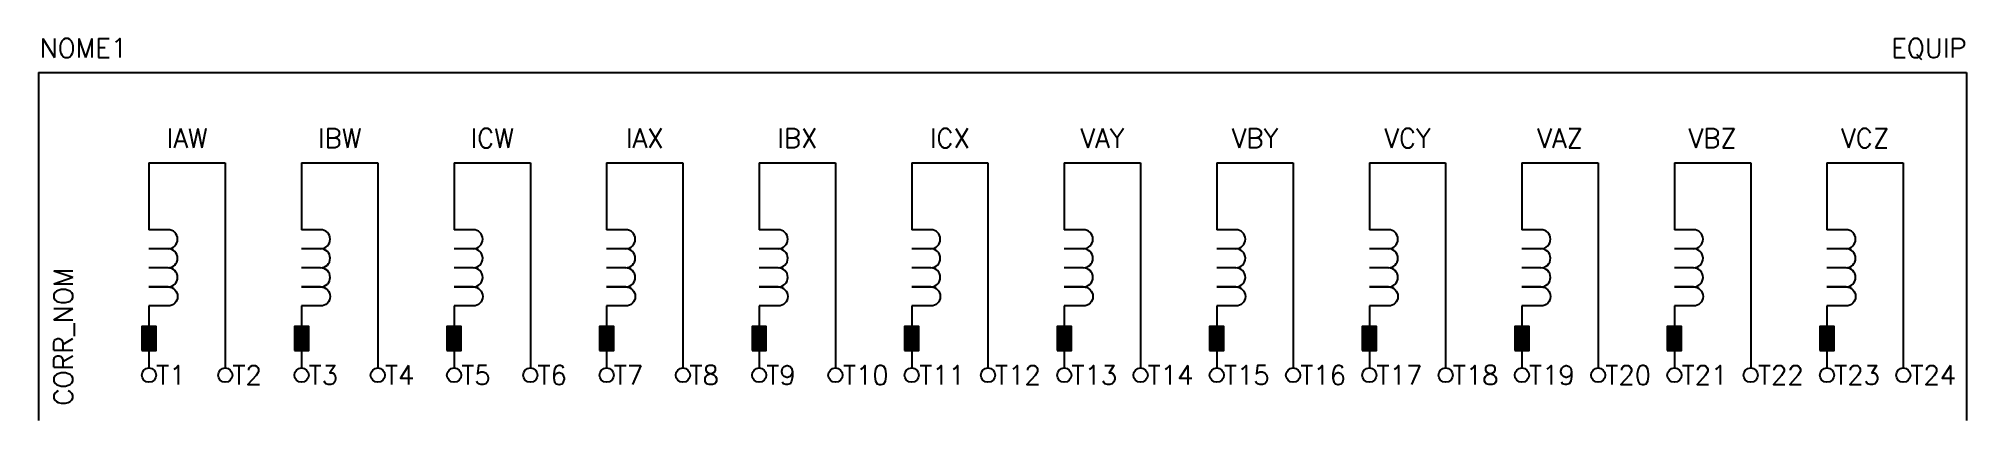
# Model space of a CAD drawing. Extents: x 381 to 583, y 446 to 486.
import ezdxf
from ezdxf.enums import TextEntityAlignment as Align

# ---------------------------------------------------------------- set-up
doc = ezdxf.new("R2010")
doc.units = 0
doc.header["$MEASUREMENT"] = 0
doc.layers.get('0').update_dxf_attribs({"linetype": 'CONTINUOUS'})
doc.styles.add('ROMANS', font='romans')

# ---------------------------------------------------------------- blocks, each defined once
blk = doc.blocks.new('RETANG')
at = {"color": 0}
blk.add_lwpolyline([(2.5, 0), (2.5, 1.5), (0, 1.5), (0, 0)], close=True, dxfattribs=at)
blk.add_solid([(0, 0), (0, 1.5), (2.5, 0), (2.5, 1.5)], dxfattribs=at)

msp = doc.modelspace()

# ---------------------------------------------------------------- linework, layer by layer
at = {"color": 0}
for p, q in [((381.22, 482.32), (583.43, 482.32)), ((381.22, 482.32), (381.22, 445.82)), ((381.22, 482.32), (381.22, 445.82)), ((583.43, 482.32), (583.43, 445.82)), ((392.8, 472.82), (400.8, 472.82)), ((392.8, 472.82), (392.8, 465.82)), ((400.8, 472.82), (400.8, 451.32)), ((408.8, 472.82), (416.8, 472.82)), ((408.8, 472.82), (408.8, 465.82)), ((416.8, 472.82), (416.8, 451.32)), ((424.8, 472.82), (432.8, 472.82)), ((424.8, 472.82), (424.8, 465.82)), ((432.8, 472.82), (432.8, 451.32)), ((440.8, 472.82), (448.8, 472.82)), ((440.8, 472.82), (440.8, 465.82)), ((448.8, 472.82), (448.8, 451.32)), ((456.8, 472.82), (464.8, 472.82)), ((456.8, 472.82), (456.8, 465.82)), ((464.8, 472.82), (464.8, 451.32)), ((472.8, 472.82), (480.8, 472.82)), ((472.8, 472.82), (472.8, 465.82)), ((480.8, 472.82), (480.8, 451.32)), ((488.8, 472.82), (496.8, 472.82)), ((488.8, 472.82), (488.8, 465.82)), ((496.8, 472.82), (496.8, 451.32)), ((504.8, 472.82), (512.8, 472.82)), ((504.8, 472.82), (504.8, 465.82)), ((512.8, 472.82), (512.8, 451.32)), ((520.8, 472.82), (528.8, 472.82)), ((520.8, 472.82), (520.8, 465.82)), ((528.8, 472.82), (528.8, 451.32)), ((536.8, 472.82), (544.8, 472.82)), ((536.8, 472.82), (536.8, 465.82)), ((544.8, 472.82), (544.8, 451.32)), ((552.8, 472.82), (560.8, 472.82)), ((552.8, 472.82), (552.8, 465.82)), ((560.8, 472.82), (560.8, 451.32)), ((568.8, 472.82), (576.8, 472.82)), ((568.8, 472.82), (568.8, 465.82)), ((576.8, 472.82), (576.8, 451.32)), ((392.8, 457.82), (392.8, 451.32)), ((408.8, 457.82), (408.8, 451.32)), ((424.8, 457.82), (424.8, 451.32)), ((440.8, 457.82), (440.8, 451.32)), ((456.8, 457.82), (456.8, 451.32)), ((472.8, 457.82), (472.8, 451.32)), ((488.8, 457.82), (488.8, 451.32)), ((504.8, 457.82), (504.8, 451.32)), ((520.8, 457.82), (520.8, 451.32)), ((536.8, 457.82), (536.8, 451.32)), ((552.8, 457.82), (552.8, 451.32)), ((568.8, 457.82), (568.8, 451.32))]:
    msp.add_line(p, q, dxfattribs=at)
for p, q in [((394.8, 465.82), (392.8, 465.82)), ((410.8, 465.82), (408.8, 465.82)), ((426.8, 465.82), (424.8, 465.82)), ((442.8, 465.82), (440.8, 465.82)), ((458.8, 465.82), (456.8, 465.82)), ((474.8, 465.82), (472.8, 465.82)), ((490.8, 465.82), (488.8, 465.82)), ((506.8, 465.82), (504.8, 465.82)), ((522.8, 465.82), (520.8, 465.82)), ((538.8, 465.82), (536.8, 465.82)), ((554.8, 465.82), (552.8, 465.82)), ((570.8, 465.82), (568.8, 465.82)), ((394.8, 463.82), (392.8, 463.82)), ((410.8, 463.82), (408.8, 463.82)), ((426.8, 463.82), (424.8, 463.82)), ((442.8, 463.82), (440.8, 463.82)), ((458.8, 463.82), (456.8, 463.82)), ((474.8, 463.82), (472.8, 463.82)), ((490.8, 463.82), (488.8, 463.82)), ((506.8, 463.82), (504.8, 463.82)), ((522.8, 463.82), (520.8, 463.82)), ((538.8, 463.82), (536.8, 463.82)), ((554.8, 463.82), (552.8, 463.82)), ((570.8, 463.82), (568.8, 463.82)), ((394.8, 461.82), (392.8, 461.82)), ((394.8, 461.82), (392.8, 461.82)), ((410.8, 461.82), (408.8, 461.82)), ((410.8, 461.82), (408.8, 461.82)), ((426.8, 461.82), (424.8, 461.82)), ((426.8, 461.82), (424.8, 461.82)), ((442.8, 461.82), (440.8, 461.82)), ((442.8, 461.82), (440.8, 461.82)), ((458.8, 461.82), (456.8, 461.82)), ((458.8, 461.82), (456.8, 461.82)), ((474.8, 461.82), (472.8, 461.82)), ((474.8, 461.82), (472.8, 461.82)), ((490.8, 461.82), (488.8, 461.82)), ((490.8, 461.82), (488.8, 461.82)), ((506.8, 461.82), (504.8, 461.82)), ((506.8, 461.82), (504.8, 461.82)), ((522.8, 461.82), (520.8, 461.82)), ((522.8, 461.82), (520.8, 461.82)), ((538.8, 461.82), (536.8, 461.82)), ((538.8, 461.82), (536.8, 461.82)), ((554.8, 461.82), (552.8, 461.82)), ((554.8, 461.82), (552.8, 461.82)), ((570.8, 461.82), (568.8, 461.82)), ((570.8, 461.82), (568.8, 461.82)), ((394.8, 459.82), (392.8, 459.82)), ((392.8, 459.82), (394.8, 459.82)), ((410.8, 459.82), (408.8, 459.82)), ((408.8, 459.82), (410.8, 459.82)), ((426.8, 459.82), (424.8, 459.82)), ((424.8, 459.82), (426.8, 459.82)), ((440.8, 459.82), (442.8, 459.82)), ((442.8, 459.82), (440.8, 459.82)), ((456.8, 459.82), (458.8, 459.82)), ((458.8, 459.82), (456.8, 459.82)), ((474.8, 459.82), (472.8, 459.82)), ((472.8, 459.82), (474.8, 459.82)), ((490.8, 459.82), (488.8, 459.82)), ((488.8, 459.82), (490.8, 459.82)), ((506.8, 459.82), (504.8, 459.82)), ((504.8, 459.82), (506.8, 459.82)), ((520.8, 459.82), (522.8, 459.82)), ((522.8, 459.82), (520.8, 459.82)), ((536.8, 459.82), (538.8, 459.82)), ((538.8, 459.82), (536.8, 459.82)), ((554.8, 459.82), (552.8, 459.82)), ((552.8, 459.82), (554.8, 459.82)), ((570.8, 459.82), (568.8, 459.82)), ((568.8, 459.82), (570.8, 459.82)), ((394.8, 457.82), (392.8, 457.82)), ((410.8, 457.82), (408.8, 457.82)), ((426.8, 457.82), (424.8, 457.82)), ((442.8, 457.82), (440.8, 457.82)), ((458.8, 457.82), (456.8, 457.82)), ((474.8, 457.82), (472.8, 457.82)), ((490.8, 457.82), (488.8, 457.82)), ((506.8, 457.82), (504.8, 457.82)), ((522.8, 457.82), (520.8, 457.82)), ((538.8, 457.82), (536.8, 457.82)), ((554.8, 457.82), (552.8, 457.82)), ((570.8, 457.82), (568.8, 457.82))]:
    msp.add_line(p, q)
for points in [[(394.8, 463.82, 1), (394.8, 465.82), (392.8, 465.82)], [(410.8, 463.82, 1), (410.8, 465.82), (408.8, 465.82)], [(426.8, 463.82, 1), (426.8, 465.82), (424.8, 465.82)], [(442.8, 463.82, 1), (442.8, 465.82), (440.8, 465.82)], [(458.8, 463.82, 1), (458.8, 465.82), (456.8, 465.82)], [(474.8, 463.82, 1), (474.8, 465.82), (472.8, 465.82)], [(490.8, 463.82, 1), (490.8, 465.82), (488.8, 465.82)], [(506.8, 463.82, 1), (506.8, 465.82), (504.8, 465.82)], [(522.8, 463.82, 1), (522.8, 465.82), (520.8, 465.82)], [(538.8, 463.82, 1), (538.8, 465.82), (536.8, 465.82)], [(554.8, 463.82, 1), (554.8, 465.82), (552.8, 465.82)], [(570.8, 463.82, 1), (570.8, 465.82), (568.8, 465.82)], [(394.8, 461.82, 1), (394.8, 463.82), (392.8, 463.82)], [(410.8, 461.82, 1), (410.8, 463.82), (408.8, 463.82)], [(426.8, 461.82, 1), (426.8, 463.82), (424.8, 463.82)], [(442.8, 461.82, 1), (442.8, 463.82), (440.8, 463.82)], [(458.8, 461.82, 1), (458.8, 463.82), (456.8, 463.82)], [(474.8, 461.82, 1), (474.8, 463.82), (472.8, 463.82)], [(490.8, 461.82, 1), (490.8, 463.82), (488.8, 463.82)], [(506.8, 461.82, 1), (506.8, 463.82), (504.8, 463.82)], [(522.8, 461.82, 1), (522.8, 463.82), (520.8, 463.82)], [(538.8, 461.82, 1), (538.8, 463.82), (536.8, 463.82)], [(554.8, 461.82, 1), (554.8, 463.82), (552.8, 463.82)], [(570.8, 461.82, 1), (570.8, 463.82), (568.8, 463.82)], [(394.8, 459.82, -1), (394.8, 457.82), (392.8, 457.82)], [(410.8, 459.82, -1), (410.8, 457.82), (408.8, 457.82)], [(426.8, 459.82, -1), (426.8, 457.82), (424.8, 457.82)], [(442.8, 459.82, -1), (442.8, 457.82), (440.8, 457.82)], [(458.8, 459.82, -1), (458.8, 457.82), (456.8, 457.82)], [(474.8, 459.82, -1), (474.8, 457.82), (472.8, 457.82)], [(490.8, 459.82, -1), (490.8, 457.82), (488.8, 457.82)], [(506.8, 459.82, -1), (506.8, 457.82), (504.8, 457.82)], [(522.8, 459.82, -1), (522.8, 457.82), (520.8, 457.82)], [(538.8, 459.82, -1), (538.8, 457.82), (536.8, 457.82)], [(554.8, 459.82, -1), (554.8, 457.82), (552.8, 457.82)], [(570.8, 459.82, -1), (570.8, 457.82), (568.8, 457.82)]]:
    msp.add_lwpolyline(points, format="xyb")
for centre in [(392.8, 450.57), (400.8, 450.57), (408.8, 450.57), (416.8, 450.57), (424.8, 450.57), (432.8, 450.57), (440.8, 450.57), (448.8, 450.57), (456.8, 450.57), (464.8, 450.57), (472.8, 450.57), (480.8, 450.57), (488.8, 450.57), (496.8, 450.57), (504.8, 450.57), (512.8, 450.57), (520.8, 450.57), (528.8, 450.57), (536.8, 450.57), (544.8, 450.57), (552.8, 450.57), (560.8, 450.57), (568.8, 450.57), (576.8, 450.57)]:
    msp.add_circle(centre, 0.75, dxfattribs=at)
for centre in [(394.8, 460.82), (410.8, 460.82), (426.8, 460.82), (442.8, 460.82), (458.8, 460.82), (474.8, 460.82), (490.8, 460.82), (506.8, 460.82), (522.8, 460.82), (538.8, 460.82), (554.8, 460.82), (570.8, 460.82)]:
    msp.add_arc(centre, 1, 270, 90)

# ---------------------------------------------------------------- block references
at = {"rotation": 270}
for p in [(392.05, 455.66), (408.05, 455.66), (424.05, 455.66), (440.05, 455.66), (456.05, 455.66), (472.05, 455.66), (488.05, 455.66), (504.05, 455.66), (520.05, 455.66), (536.05, 455.66), (552.05, 455.66), (568.05, 455.66)]:
    msp.add_blockref('RETANG', p, dxfattribs=at)

# ---------------------------------------------------------------- texts
at = {"style": 'ROMANS'}
for s, p in [('IAW', (396.8, 473.82)), ('IBW', (412.8, 473.82)), ('ICW', (428.8, 473.82)), ('IAX', (444.8, 473.82)), ('IBX', (460.8, 473.82)), ('ICX', (476.8, 473.82)), ('VAY', (492.8, 473.82)), ('VBY', (508.8, 473.82)), ('VCY', (524.8, 473.82)), ('VAZ', (540.8, 473.82)), ('VBZ', (556.8, 473.82)), ('VCZ', (572.8, 473.82))]:
    msp.add_text(s, height=2, dxfattribs=at).set_placement(p, align=Align.BOTTOM_CENTER)
at = {"lineweight": -3, "style": 'ROMANS'}
msp.add_attdef('NOME1', text='', height=2, dxfattribs=at).set_placement((385.92, 484.86), align=Align.MIDDLE_CENTER)
msp.add_attdef('EQUIP', text='', height=2, dxfattribs=at).set_placement((583.43, 484.86), align=Align.MIDDLE_RIGHT)
msp.add_attdef('CORR_NOM', text='', height=2, rotation=90, dxfattribs=at).set_placement((383.81, 447.37), align=Align.MIDDLE_LEFT)
for tag, p in [('T1', (393.55, 450.57)), ('T2', (401.55, 450.57)), ('T3', (409.55, 450.57)), ('T4', (417.55, 450.57)), ('T5', (425.55, 450.57)), ('T6', (433.55, 450.57)), ('T7', (441.55, 450.57)), ('T8', (449.49, 450.57)), ('T9', (457.55, 450.57)), ('T10', (465.58, 450.57)), ('T11', (473.59, 450.57)), ('T12', (481.54, 450.57)), ('T13', (489.55, 450.57)), ('T14', (497.55, 450.57)), ('T15', (505.55, 450.57)), ('T16', (513.55, 450.57)), ('T17', (521.55, 450.57)), ('T18', (529.55, 450.57)), ('T19', (537.55, 450.57)), ('T20', (545.55, 450.57)), ('T21', (553.55, 450.57)), ('T22', (561.55, 450.57)), ('T23', (569.55, 450.57)), ('T24', (577.55, 450.57))]:
    msp.add_attdef(tag, text='', height=2, dxfattribs=at).set_placement(p, align=Align.MIDDLE_LEFT)

doc.saveas('drawing.dxf')
